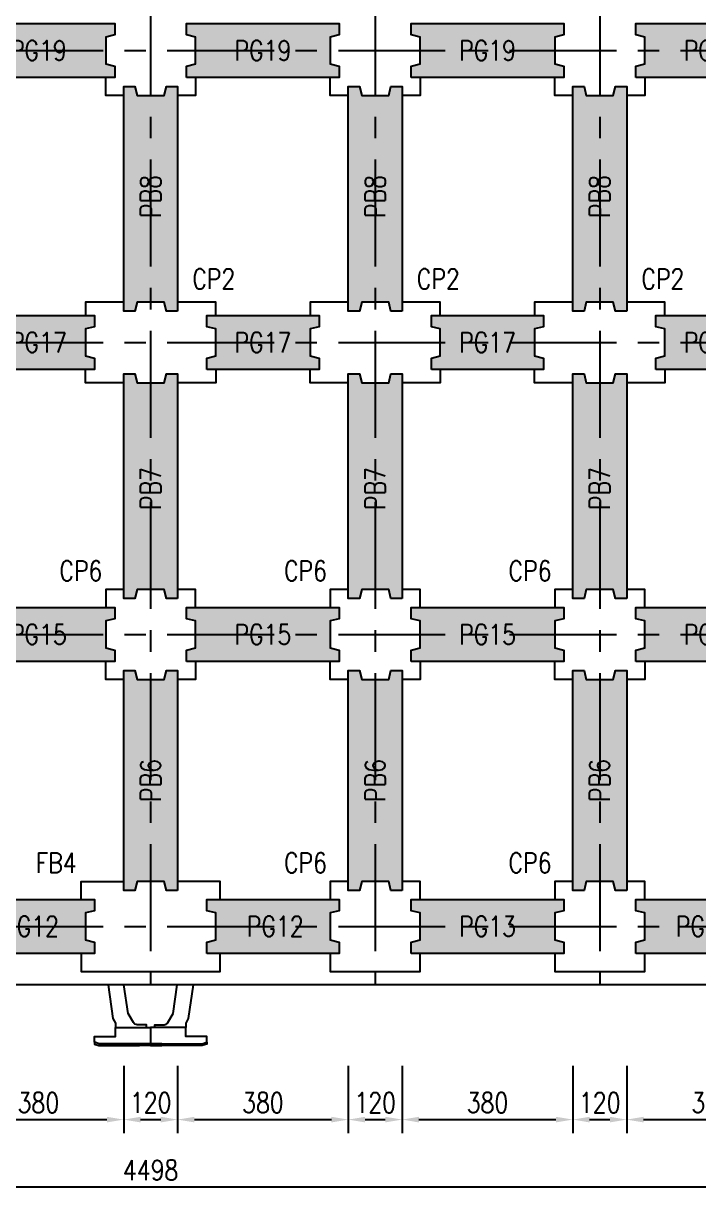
# Model space of a CAD drawing. Extents: x -3697 to 31808, y -9561 to -1274.
# Drawn here: x 28802 to 30305, y -6285 to -3665 of the extents above; entities that cross this region are included whole.
import ezdxf
from ezdxf.enums import TextEntityAlignment as Align

# ---------------------------------------------------------------- set-up
doc = ezdxf.new("R2010")
doc.units = 0
doc.header["$LTSCALE"] = 0.05
doc.linetypes.add('CENTER', pattern=[50.8, 31.75, -6.35, 6.35, -6.35])
doc.linetypes.add('DASHED', pattern=[19.05, 12.7, -6.35])
doc.layers.get('0').update_dxf_attribs({"linetype": 'CONTINUOUS'})
doc.layers.get('Defpoints').update_dxf_attribs({"linetype": 'CONTINUOUS'})
for name, color, linetype in [('HB_0', 7, 'CONTINUOUS'), ('HB_DIM', 1, 'CONTINUOUS'), ('場鑄梁', 4, 'CONTINUOUS'), ('場鑄梁_虛線', 4, 'CONTINUOUS'), ('底圖', 7, 'CONTINUOUS'), ('防舷材', 7, 'CONTINUOUS'), ('預鑄梁', 7, 'CONTINUOUS'), ('預鑄梁_HATCH', 253, 'CONTINUOUS'), ('預鑄梁_TXT', 2, 'CONTINUOUS'), ('預鑄梁_外緣', 7, 'CONTINUOUS'), ('預鑄樁帽', 6, 'CONTINUOUS'), ('預鑄樁帽_TXT', 2, 'CONTINUOUS')]:
    doc.layers.add(name, color=color, linetype=linetype)
doc.layers.get('預鑄樁帽').off()
doc.styles.get("Standard").update_dxf_attribs({"font": 'ROMANS.shx', "width": 0.8, "bigfont": 'lchinap.shx'})
doc.styles.add('結構平面-V3$0$STANDARD', font='ROMANS', dxfattribs={"width": 0.8, "bigfont": 'LCHINA.shx'})
doc.dimstyles.new('150cm', dxfattribs={"dimscale": 15, "dimtxt": 3, "dimasz": 2.5, "dimexe": 2, "dimexo": 2, "dimgap": 1, "dimtad": 1, "dimdsep": 46, "dimtxsty": 'Standard', "dimcen": 0, "dimclrt": 2, "dimadec": 0, "dimazin": 0, "dimtfac": 1, "dimtix": 1, "dimtmove": 2, "dimatfit": 3, "dimfxl": 0, "dimtolj": 1, "dimtzin": 0, "dimarcsym": 0})

# ---------------------------------------------------------------- blocks, each defined once
blk = doc.blocks.new('*D228')
at = {"layer": 'Defpoints', "color": 0}
for p in [(28645.1, -5955.3), (29025.1, -5955.3), (29025.1, -6105.3)]:
    blk.add_point(p, dxfattribs=at)
at = {"layer": 'HB_DIM', "color": 0, "lineweight": -2}
for p, q in [((28645.1, -5985.3), (28645.1, -6135.3)), ((29025.1, -5985.3), (29025.1, -6135.3)), ((28682.6, -6105.3), (28987.6, -6105.3))]:
    blk.add_line(p, q, dxfattribs=at)
at = {"layer": 'HB_DIM', "color": 0}
for points in [[(28682.6, -6099.1), (28682.6, -6111.6), (28645.1, -6105.3)], [(28987.6, -6099.1), (28987.6, -6111.6), (29025.1, -6105.3)]]:
    blk.add_solid(points, dxfattribs=at)
at = {"layer": 'HB_DIM', "color": 2, "insert": (28835.1, -6067.8), "char_height": 45, "attachment_point": 5}
blk.add_mtext('\\A1;380', dxfattribs=at)
blk = doc.blocks.new('*D229')
at = {"layer": 'Defpoints', "color": 0}
for p in [(29025.1, -5955.3), (29145.1, -5955.3), (29145.1, -6105.3)]:
    blk.add_point(p, dxfattribs=at)
at = {"layer": 'HB_DIM', "color": 0, "lineweight": -2}
for p, q in [((29025.1, -5985.3), (29025.1, -6135.3)), ((29145.1, -5985.3), (29145.1, -6135.3)), ((29062.6, -6105.3), (29107.6, -6105.3))]:
    blk.add_line(p, q, dxfattribs=at)
at = {"layer": 'HB_DIM', "color": 0}
for points in [[(29062.6, -6099.1), (29062.6, -6111.6), (29025.1, -6105.3)], [(29107.6, -6099.1), (29107.6, -6111.6), (29145.1, -6105.3)]]:
    blk.add_solid(points, dxfattribs=at)
at = {"layer": 'HB_DIM', "color": 2, "insert": (29085.1, -6067.8), "char_height": 45, "attachment_point": 5}
blk.add_mtext('\\A1;120', dxfattribs=at)
blk = doc.blocks.new('*D230')
at = {"layer": 'Defpoints', "color": 0}
for p in [(29145.1, -5955.3), (29525.1, -5955.3), (29525.1, -6105.3)]:
    blk.add_point(p, dxfattribs=at)
at = {"layer": 'HB_DIM', "color": 0, "lineweight": -2}
for p, q in [((29145.1, -5985.3), (29145.1, -6135.3)), ((29525.1, -5985.3), (29525.1, -6135.3)), ((29182.6, -6105.3), (29487.6, -6105.3))]:
    blk.add_line(p, q, dxfattribs=at)
at = {"layer": 'HB_DIM', "color": 0}
for points in [[(29182.6, -6099.1), (29182.6, -6111.6), (29145.1, -6105.3)], [(29487.6, -6099.1), (29487.6, -6111.6), (29525.1, -6105.3)]]:
    blk.add_solid(points, dxfattribs=at)
at = {"layer": 'HB_DIM', "color": 2, "insert": (29335.1, -6067.8), "char_height": 45, "attachment_point": 5}
blk.add_mtext('\\A1;380', dxfattribs=at)
blk = doc.blocks.new('*D231')
at = {"layer": 'Defpoints', "color": 0}
for p in [(29525.1, -5955.3), (29645.1, -5955.3), (29645.1, -6105.3)]:
    blk.add_point(p, dxfattribs=at)
at = {"layer": 'HB_DIM', "color": 0, "lineweight": -2}
for p, q in [((29525.1, -5985.3), (29525.1, -6135.3)), ((29645.1, -5985.3), (29645.1, -6135.3)), ((29562.6, -6105.3), (29607.6, -6105.3))]:
    blk.add_line(p, q, dxfattribs=at)
at = {"layer": 'HB_DIM', "color": 0}
for points in [[(29562.6, -6099.1), (29562.6, -6111.6), (29525.1, -6105.3)], [(29607.6, -6099.1), (29607.6, -6111.6), (29645.1, -6105.3)]]:
    blk.add_solid(points, dxfattribs=at)
at = {"layer": 'HB_DIM', "color": 2, "insert": (29585.1, -6067.8), "char_height": 45, "attachment_point": 5}
blk.add_mtext('\\A1;120', dxfattribs=at)
blk = doc.blocks.new('*D232')
at = {"layer": 'Defpoints', "color": 0}
for p in [(29645.1, -5955.3), (30025.1, -5955.3), (30025.1, -6105.3)]:
    blk.add_point(p, dxfattribs=at)
at = {"layer": 'HB_DIM', "color": 0, "lineweight": -2}
for p, q in [((29645.1, -5985.3), (29645.1, -6135.3)), ((30025.1, -5985.3), (30025.1, -6135.3)), ((29682.6, -6105.3), (29987.6, -6105.3))]:
    blk.add_line(p, q, dxfattribs=at)
at = {"layer": 'HB_DIM', "color": 0}
for points in [[(29682.6, -6099.1), (29682.6, -6111.6), (29645.1, -6105.3)], [(29987.6, -6099.1), (29987.6, -6111.6), (30025.1, -6105.3)]]:
    blk.add_solid(points, dxfattribs=at)
at = {"layer": 'HB_DIM', "color": 2, "insert": (29835.1, -6067.8), "char_height": 45, "attachment_point": 5}
blk.add_mtext('\\A1;380', dxfattribs=at)
blk = doc.blocks.new('*D233')
at = {"layer": 'Defpoints', "color": 0}
for p in [(30025.1, -5955.3), (30145.1, -5955.3), (30145.1, -6105.3)]:
    blk.add_point(p, dxfattribs=at)
at = {"layer": 'HB_DIM', "color": 0, "lineweight": -2}
for p, q in [((30025.1, -5985.3), (30025.1, -6135.3)), ((30145.1, -5985.3), (30145.1, -6135.3)), ((30062.6, -6105.3), (30107.6, -6105.3))]:
    blk.add_line(p, q, dxfattribs=at)
at = {"layer": 'HB_DIM', "color": 0}
for points in [[(30062.6, -6099.1), (30062.6, -6111.6), (30025.1, -6105.3)], [(30107.6, -6099.1), (30107.6, -6111.6), (30145.1, -6105.3)]]:
    blk.add_solid(points, dxfattribs=at)
at = {"layer": 'HB_DIM', "color": 2, "insert": (30085.1, -6067.8), "char_height": 45, "attachment_point": 5}
blk.add_mtext('\\A1;120', dxfattribs=at)
blk = doc.blocks.new('*D234')
at = {"layer": 'Defpoints', "color": 0}
for p in [(30145.1, -5955.3), (30525.1, -5955.3), (30525.1, -6105.3)]:
    blk.add_point(p, dxfattribs=at)
at = {"layer": 'HB_DIM', "color": 0, "lineweight": -2}
for p, q in [((30145.1, -5985.3), (30145.1, -6135.3)), ((30525.1, -5985.3), (30525.1, -6135.3)), ((30182.6, -6105.3), (30487.6, -6105.3))]:
    blk.add_line(p, q, dxfattribs=at)
at = {"layer": 'HB_DIM', "color": 0}
for points in [[(30182.6, -6099.1), (30182.6, -6111.6), (30145.1, -6105.3)], [(30487.6, -6099.1), (30487.6, -6111.6), (30525.1, -6105.3)]]:
    blk.add_solid(points, dxfattribs=at)
at = {"layer": 'HB_DIM', "color": 2, "insert": (30335.1, -6067.8), "char_height": 45, "attachment_point": 5}
blk.add_mtext('\\A1;380', dxfattribs=at)
blk = doc.blocks.new('*D239')
at = {"layer": 'Defpoints', "color": 0}
for p in [(26836.1, -5805.3), (31334.1, -5805.3), (31334.1, -6255.3)]:
    blk.add_point(p, dxfattribs=at)
at = {"layer": 'HB_DIM', "color": 0, "lineweight": -2}
for p, q in [((26836.1, -5835.3), (26836.1, -6285.3)), ((31334.1, -5835.3), (31334.1, -6285.3)), ((26873.6, -6255.3), (31296.6, -6255.3))]:
    blk.add_line(p, q, dxfattribs=at)
at = {"layer": 'HB_DIM', "color": 0}
for points in [[(26873.6, -6249.1), (26873.6, -6261.6), (26836.1, -6255.3)], [(31296.6, -6249.1), (31296.6, -6261.6), (31334.1, -6255.3)]]:
    blk.add_solid(points, dxfattribs=at)
at = {"layer": 'HB_DIM', "color": 2, "insert": (29085.1, -6217.8), "char_height": 45, "attachment_point": 5}
blk.add_mtext('\\A1;4498', dxfattribs=at)
blk = doc.blocks.new('HP1250-flat-1')
at = {"color": 7, "linetype": 'Continuous'}
for points in [[(-0.947, 1.35), (-0.838, 0.601), (-0.78, 0.5), (-0.78, 0.4)], [(0.947, 1.35), (0.838, 0.601), (0.78, 0.5), (0.78, 0.4)]]:
    blk.add_lwpolyline(points, dxfattribs=at)
for points in [[(-0.09, 0.4), (-0.09, 0.457, 0.414214), (-0.095, 0.462), (-0.298, 0.462, -0.272631), (-0.385, 0.512), (-0.5, 0.715), (-0.594, 1.35)], [(0.09, 0.4), (0.09, 0.457, -0.414214), (0.095, 0.462), (0.298, 0.462, 0.272631), (0.385, 0.512), (0.5, 0.715), (0.594, 1.35)]]:
    blk.add_lwpolyline(points, format="xyb", dxfattribs=at)
for points in [[(0, 0.4), (0, 0.04), (-1.144, 0.04), (-1.25, 0.072), (-1.25, 0.2), (-0.78, 0.2), (-0.78, 0.4)], [(0, 0.4), (0, 0.04), (1.144, 0.04), (1.25, 0.072), (1.25, 0.2), (0.78, 0.2), (0.78, 0.4)], [(-1.15, 0), (-0.75, 0), (-0.75, 0.04), (-1.144, 0.04), (-1.25, 0.072), (-1.25, 0.03)], [(-0.75, 0.04), (-0.75, 0), (-0.25, 0), (-0.25, 0.04)], [(0, 0.04), (0, 0), (-0.25, 0), (-0.25, 0.04)], [(0, 0.04), (0, 0), (0.25, 0), (0.25, 0.04)], [(0.75, 0.04), (0.75, 0), (0.25, 0), (0.25, 0.04)], [(1.15, 0), (0.75, 0), (0.75, 0.04), (1.144, 0.04), (1.25, 0.072), (1.25, 0.03)]]:
    blk.add_lwpolyline(points, close=True, dxfattribs=at)
blk = doc.blocks.new('CP2')
at = {"layer": '預鑄樁帽_TXT', "linetype": 'Continuous', "width": 0.8}
blk.add_text('CP2', height=45, dxfattribs=at).set_placement((-14.5, 241.6), align=Align.MIDDLE)
blk = doc.blocks.new('CP6')
at = {"layer": '預鑄樁帽_TXT', "linetype": 'Continuous', "width": 0.8}
blk.add_text('CP6', height=45, dxfattribs=at).set_placement((-265.3, 251.6), align=Align.MIDDLE)
blk = doc.blocks.new('FB4')
at = {"layer": '預鑄樁帽_TXT', "linetype": 'Continuous', "width": 0.8}
blk.add_text('FB4', height=45, dxfattribs=at).set_placement((-365.3, 241.6), align=Align.MIDDLE)
blk = doc.blocks.new('PB6')
at = {"layer": '預鑄梁_HATCH'}
blk.add_hatch(color=256, dxfattribs=at).paths.add_polyline_path([(-120, 10), (-95, 10), (-90, 30), (-30, 30), (-25, 10), (0, 10), (0, 500), (-25, 500), (-30, 480), (-90, 480), (-95, 500), (-120, 500)])
at = {"layer": '預鑄梁', "linetype": 'DASHED', "ltscale": 50}
blk.add_lwpolyline([(0, 10), (-25, 10), (-30, 30), (-90, 30), (-95, 10), (-120, 10), (-120, 500), (-95, 500), (-90, 480), (-30, 480), (-25, 500), (0, 500), (0, 10)], dxfattribs=at)
at = {"layer": '預鑄梁_外緣'}
blk.add_lwpolyline([(0, 10), (-25, 10), (-30, 30), (-90, 30), (-95, 10), (-120, 10), (-120, 500), (-95, 500), (-90, 480), (-30, 480), (-25, 500), (0, 500), (0, 10)], dxfattribs=at)
at = {"layer": '預鑄梁_TXT', "linetype": 'Continuous', "style": '結構平面-V3$0$STANDARD', "width": 0.8}
blk.add_text('PB6', height=45, rotation=90, dxfattribs=at).set_placement((-60, 255), align=Align.MIDDLE)
blk = doc.blocks.new('PB7')
at = {"layer": '預鑄梁_HATCH'}
blk.add_hatch(color=256, dxfattribs=at).paths.add_polyline_path([(-120, 10), (-95, 10), (-90, 30), (-30, 30), (-25, 10), (0, 10), (0, 510), (-25, 510), (-30, 490), (-90, 490), (-95, 510), (-120, 510)])
at = {"layer": '預鑄梁', "linetype": 'DASHED', "ltscale": 50}
blk.add_lwpolyline([(0, 10), (-25, 10), (-30, 30), (-90, 30), (-95, 10), (-120, 10), (-120, 510), (-95, 510), (-90, 490), (-30, 490), (-25, 510), (0, 510), (0, 10)], dxfattribs=at)
at = {"layer": '預鑄梁_外緣'}
blk.add_lwpolyline([(0, 10), (-25, 10), (-30, 30), (-90, 30), (-95, 10), (-120, 10), (-120, 510), (-95, 510), (-90, 490), (-30, 490), (-25, 510), (0, 510), (0, 10)], dxfattribs=at)
at = {"layer": '預鑄梁_TXT', "linetype": 'Continuous', "style": '結構平面-V3$0$STANDARD', "width": 0.8}
blk.add_text('PB7', height=45, rotation=90, dxfattribs=at).set_placement((-60, 255), align=Align.MIDDLE)
blk = doc.blocks.new('PB8')
at = {"layer": '預鑄梁_HATCH'}
blk.add_hatch(color=256, dxfattribs=at).paths.add_polyline_path([(-95, 500), (-120, 500), (-120, 0), (-95, 0), (-90, 20), (-30, 20), (-25, 0), (0, 0), (0, 500), (-25, 500), (-30, 480), (-90, 480)])
at = {"layer": '預鑄梁', "linetype": 'DASHED', "ltscale": 50}
blk.add_lwpolyline([(0, 0), (-25, 0), (-30, 20), (-90, 20), (-95, 0), (-120, 0), (-120, 500), (-95, 500), (-90, 480), (-30, 480), (-25, 500), (0, 500), (0, 0)], dxfattribs=at)
at = {"layer": '預鑄梁_外緣'}
blk.add_lwpolyline([(0, 0), (-25, 0), (-30, 20), (-90, 20), (-95, 0), (-120, 0), (-120, 500), (-95, 500), (-90, 480), (-30, 480), (-25, 500), (0, 500), (0, 0)], dxfattribs=at)
at = {"layer": '預鑄梁_TXT', "linetype": 'Continuous', "style": '結構平面-V3$0$STANDARD', "width": 0.8}
blk.add_text('PB8', height=45, rotation=90, dxfattribs=at).set_placement((-60, 255), align=Align.MIDDLE)
blk = doc.blocks.new('PG13')
at = {"layer": '預鑄梁_HATCH'}
blk.add_hatch(color=256, dxfattribs=at).paths.add_polyline_path([(350, 0), (350, 25), (330, 30), (330, 90), (350, 95), (350, 120), (10, 120), (10, 95), (30, 90), (30, 30), (10, 25), (10, 0)])
at = {"layer": '預鑄梁', "linetype": 'DASHED', "ltscale": 50}
blk.add_lwpolyline([(10, 0), (10, 25), (30, 30), (30, 90), (10, 95), (10, 120), (350, 120), (350, 95), (330, 90), (330, 30), (350, 25), (350, 0), (10, 0)], dxfattribs=at)
at = {"layer": '預鑄梁_外緣'}
blk.add_lwpolyline([(10, 0), (10, 25), (30, 30), (30, 90), (10, 95), (10, 120), (350, 120), (350, 95), (330, 90), (330, 30), (350, 25), (350, 0), (10, 0)], dxfattribs=at)
at = {"layer": '預鑄梁_TXT', "linetype": 'Continuous', "style": '結構平面-V3$0$STANDARD', "width": 0.8}
blk.add_text('PG13', height=45, rotation=0, dxfattribs=at).set_placement((180, 60), align=Align.MIDDLE)
blk = doc.blocks.new('PG12')
at = {"layer": '預鑄梁_HATCH'}
blk.add_hatch(color=256, dxfattribs=at).paths.add_polyline_path([(295, 0), (295, 25), (275, 30), (275, 90), (295, 95), (295, 120), (0, 120), (0, 95), (20, 90), (20, 30), (0, 25), (0, 0)])
at = {"layer": '預鑄梁', "linetype": 'DASHED', "ltscale": 50}
blk.add_lwpolyline([(0, 0), (0, 25), (20, 30), (20, 90), (0, 95), (0, 120), (295, 120), (295, 95), (275, 90), (275, 30), (295, 25), (295, 0), (0, 0)], dxfattribs=at)
at = {"layer": '預鑄梁_外緣'}
blk.add_lwpolyline([(0, 0), (0, 25), (20, 30), (20, 90), (0, 95), (0, 120), (295, 120), (295, 95), (275, 90), (275, 30), (295, 25), (295, 0), (0, 0)], dxfattribs=at)
at = {"layer": '預鑄梁_TXT', "linetype": 'Continuous', "style": '結構平面-V3$0$STANDARD', "width": 0.8}
blk.add_text('PG12', height=45, rotation=0, dxfattribs=at).set_placement((152.5, 60), align=Align.MIDDLE)
blk = doc.blocks.new('PG15')
at = {"layer": '預鑄梁_HATCH'}
blk.add_hatch(color=256, dxfattribs=at).paths.add_polyline_path([(10, 25), (10, 0), (350, 0), (350, 25), (330, 30), (330, 90), (350, 95), (350, 120), (10, 120), (10, 95), (30, 90), (30, 30)])
at = {"layer": '預鑄梁', "linetype": 'DASHED', "ltscale": 50}
blk.add_lwpolyline([(10, 0), (10, 25), (30, 30), (30, 90), (10, 95), (10, 120), (350, 120), (350, 95), (330, 90), (330, 30), (350, 25), (350, 0), (10, 0)], dxfattribs=at)
at = {"layer": '預鑄梁_外緣'}
blk.add_lwpolyline([(10, 0), (10, 25), (30, 30), (30, 90), (10, 95), (10, 120), (350, 120), (350, 95), (330, 90), (330, 30), (350, 25), (350, 0), (10, 0)], dxfattribs=at)
at = {"layer": '預鑄梁_TXT', "linetype": 'Continuous', "style": '結構平面-V3$0$STANDARD', "width": 0.8}
blk.add_text('PG15', height=45, rotation=0, dxfattribs=at).set_placement((180, 60), align=Align.MIDDLE)
blk = doc.blocks.new('PG17')
at = {"layer": '預鑄梁_HATCH'}
blk.add_hatch(color=256, dxfattribs=at).paths.add_polyline_path([(250, 0), (250, 25), (230, 30), (230, 90), (250, 95), (250, 120), (0, 120), (0, 95), (20, 90), (20, 30), (0, 25), (0, 0)])
at = {"layer": '預鑄梁', "linetype": 'DASHED', "ltscale": 50}
blk.add_lwpolyline([(0, 0), (0, 25), (20, 30), (20, 90), (0, 95), (0, 120), (250, 120), (250, 95), (230, 90), (230, 30), (250, 25), (250, 0), (0, 0)], dxfattribs=at)
at = {"layer": '預鑄梁_外緣'}
blk.add_lwpolyline([(0, 0), (0, 25), (20, 30), (20, 90), (0, 95), (0, 120), (250, 120), (250, 95), (230, 90), (230, 30), (250, 25), (250, 0), (0, 0)], dxfattribs=at)
at = {"layer": '預鑄梁_TXT', "linetype": 'Continuous', "style": '結構平面-V3$0$STANDARD', "width": 0.8}
blk.add_text('PG17', height=45, rotation=0, dxfattribs=at).set_placement((125, 60), align=Align.MIDDLE)
blk = doc.blocks.new('PG19')
at = {"layer": '預鑄梁_HATCH'}
blk.add_hatch(color=256, dxfattribs=at).paths.add_polyline_path([(10, 25), (10, 0), (350, 0), (350, 25), (330, 30), (330, 90), (350, 95), (350, 120), (10, 120), (10, 95), (30, 90), (30, 30)])
at = {"layer": '預鑄梁', "linetype": 'DASHED', "ltscale": 50}
blk.add_lwpolyline([(10, 0), (10, 25), (30, 30), (30, 90), (10, 95), (10, 120), (350, 120), (350, 95), (330, 90), (330, 30), (350, 25), (350, 0), (10, 0)], dxfattribs=at)
at = {"layer": '預鑄梁_外緣'}
blk.add_lwpolyline([(10, 0), (10, 25), (30, 30), (30, 90), (10, 95), (10, 120), (350, 120), (350, 95), (330, 90), (330, 30), (350, 25), (350, 0), (10, 0)], dxfattribs=at)
at = {"layer": '預鑄梁_TXT', "linetype": 'Continuous', "style": '結構平面-V3$0$STANDARD', "width": 0.8}
blk.add_text('PG19', height=45, rotation=0, dxfattribs=at).set_placement((180, 60), align=Align.MIDDLE)
blk = doc.blocks.new('碼頭結構總配置圖')
at = {"layer": '場鑄梁'}
for points in [[(29025.1, -3825.3), (28985.1, -3825.3), (28985.1, -3785.3)], [(29185.1, -3785.3), (29185.1, -3825.3), (29145.1, -3825.3)], [(29525.1, -3825.3), (29485.1, -3825.3), (29485.1, -3785.3)], [(29685.1, -3785.3), (29685.1, -3825.3), (29645.1, -3825.3)], [(30025.1, -3825.3), (29985.1, -3825.3), (29985.1, -3785.3)], [(30185.1, -3785.3), (30185.1, -3825.3), (30145.1, -3825.3)], [(29025.1, -4285.3), (28940.1, -4285.3), (28940.1, -4315.3)], [(29230.1, -4315.3), (29230.1, -4285.3), (29145.1, -4285.3)], [(29525.1, -4285.3), (29440.1, -4285.3), (29440.1, -4315.3)], [(29730.1, -4315.3), (29730.1, -4285.3), (29645.1, -4285.3)], [(30025.1, -4285.3), (29940.1, -4285.3), (29940.1, -4315.3)], [(30230.1, -4315.3), (30230.1, -4285.3), (30145.1, -4285.3)], [(29025.1, -4465.3), (28940.1, -4465.3), (28940.1, -4435.3)], [(29230.1, -4435.3), (29230.1, -4465.3), (29145.1, -4465.3)], [(29525.1, -4465.3), (29440.1, -4465.3), (29440.1, -4435.3)], [(29730.1, -4435.3), (29730.1, -4465.3), (29645.1, -4465.3)], [(30025.1, -4465.3), (29940.1, -4465.3), (29940.1, -4435.3)], [(30230.1, -4435.3), (30230.1, -4465.3), (30145.1, -4465.3)], [(29025.1, -4925.3), (28985.1, -4925.3), (28985.1, -4965.3)], [(29185.1, -4965.3), (29185.1, -4925.3), (29145.1, -4925.3)], [(29525.1, -4925.3), (29485.1, -4925.3), (29485.1, -4965.3)], [(29685.1, -4965.3), (29685.1, -4925.3), (29645.1, -4925.3)], [(30025.1, -4925.3), (29985.1, -4925.3), (29985.1, -4965.3)], [(30185.1, -4965.3), (30185.1, -4925.3), (30145.1, -4925.3)], [(29025.1, -5125.3), (28985.1, -5125.3), (28985.1, -5085.3)], [(29185.1, -5085.3), (29185.1, -5125.3), (29145.1, -5125.3)], [(29525.1, -5125.3), (29485.1, -5125.3), (29485.1, -5085.3)], [(29685.1, -5085.3), (29685.1, -5125.3), (29645.1, -5125.3)], [(30025.1, -5125.3), (29985.1, -5125.3), (29985.1, -5085.3)], [(30185.1, -5085.3), (30185.1, -5125.3), (30145.1, -5125.3)], [(28930.1, -5615.3), (28930.1, -5575.3), (29025.1, -5575.3)], [(29240.1, -5615.3), (29240.1, -5575.3), (29145.1, -5575.3)], [(29525.1, -5575.3), (29485.1, -5575.3), (29485.1, -5615.3)], [(29685.1, -5615.3), (29685.1, -5575.3), (29645.1, -5575.3)], [(30025.1, -5575.3), (29985.1, -5575.3), (29985.1, -5615.3)], [(30185.1, -5615.3), (30185.1, -5575.3), (30145.1, -5575.3)], [(28930.1, -5735.3), (28930.1, -5775.3), (29240.1, -5775.3), (29240.1, -5735.3)], [(29485.1, -5735.3), (29485.1, -5775.3), (29685.1, -5775.3), (29685.1, -5735.3)], [(29985.1, -5735.3), (29985.1, -5775.3), (30185.1, -5775.3), (30185.1, -5735.3)]]:
    blk.add_lwpolyline(points, dxfattribs=at)
at = {"layer": '場鑄梁_虛線', "linetype": 'DASHED', "ltscale": 50}
for points in [[(29025.1, -3825.3), (28985.1, -3825.3), (28985.1, -3785.3)], [(29185.1, -3785.3), (29185.1, -3825.3), (29145.1, -3825.3)], [(29525.1, -3825.3), (29485.1, -3825.3), (29485.1, -3785.3)], [(29685.1, -3785.3), (29685.1, -3825.3), (29645.1, -3825.3)], [(30025.1, -3825.3), (29985.1, -3825.3), (29985.1, -3785.3)], [(30185.1, -3785.3), (30185.1, -3825.3), (30145.1, -3825.3)], [(29025.1, -4285.3), (28940.1, -4285.3), (28940.1, -4315.3)], [(29230.1, -4315.3), (29230.1, -4285.3), (29145.1, -4285.3)], [(29525.1, -4285.3), (29440.1, -4285.3), (29440.1, -4315.3)], [(29730.1, -4315.3), (29730.1, -4285.3), (29645.1, -4285.3)], [(30025.1, -4285.3), (29940.1, -4285.3), (29940.1, -4315.3)], [(30230.1, -4315.3), (30230.1, -4285.3), (30145.1, -4285.3)], [(29025.1, -4465.3), (28940.1, -4465.3), (28940.1, -4435.3)], [(29230.1, -4435.3), (29230.1, -4465.3), (29145.1, -4465.3)], [(29525.1, -4465.3), (29440.1, -4465.3), (29440.1, -4435.3)], [(29730.1, -4435.3), (29730.1, -4465.3), (29645.1, -4465.3)], [(30025.1, -4465.3), (29940.1, -4465.3), (29940.1, -4435.3)], [(30230.1, -4435.3), (30230.1, -4465.3), (30145.1, -4465.3)], [(29025.1, -4925.3), (28985.1, -4925.3), (28985.1, -4965.3)], [(29185.1, -4965.3), (29185.1, -4925.3), (29145.1, -4925.3)], [(29525.1, -4925.3), (29485.1, -4925.3), (29485.1, -4965.3)], [(29685.1, -4965.3), (29685.1, -4925.3), (29645.1, -4925.3)], [(30025.1, -4925.3), (29985.1, -4925.3), (29985.1, -4965.3)], [(30185.1, -4965.3), (30185.1, -4925.3), (30145.1, -4925.3)], [(29025.1, -5125.3), (28985.1, -5125.3), (28985.1, -5085.3)], [(29185.1, -5085.3), (29185.1, -5125.3), (29145.1, -5125.3)], [(29525.1, -5125.3), (29485.1, -5125.3), (29485.1, -5085.3)], [(29685.1, -5085.3), (29685.1, -5125.3), (29645.1, -5125.3)], [(30025.1, -5125.3), (29985.1, -5125.3), (29985.1, -5085.3)], [(30185.1, -5085.3), (30185.1, -5125.3), (30145.1, -5125.3)], [(28930.1, -5615.3), (28930.1, -5575.3), (29025.1, -5575.3)], [(29240.1, -5615.3), (29240.1, -5575.3), (29145.1, -5575.3)], [(29525.1, -5575.3), (29485.1, -5575.3), (29485.1, -5615.3)], [(29685.1, -5615.3), (29685.1, -5575.3), (29645.1, -5575.3)], [(30025.1, -5575.3), (29985.1, -5575.3), (29985.1, -5615.3)], [(30185.1, -5615.3), (30185.1, -5575.3), (30145.1, -5575.3)], [(28930.1, -5735.3), (28930.1, -5775.3), (29240.1, -5775.3), (29240.1, -5735.3)], [(29485.1, -5735.3), (29485.1, -5775.3), (29685.1, -5775.3), (29685.1, -5735.3)], [(29985.1, -5735.3), (29985.1, -5775.3), (30185.1, -5775.3), (30185.1, -5735.3)]]:
    blk.add_lwpolyline(points, dxfattribs=at)
at = {"layer": '底圖', "color": 252, "linetype": 'CENTER', "ltscale": 150}
for p, q in [((29085.1, -2825.3), (29085.1, -5805.3)), ((29585.1, -2825.3), (29585.1, -5805.3)), ((30085.1, -2825.3), (30085.1, -5805.3)), ((26836.1, -3725.3), (31335.1, -3725.3)), ((26836.1, -4375.3), (31335.1, -4375.3)), ((26836.1, -5025.3), (31335.1, -5025.3)), ((26836.1, -5675.3), (31335.1, -5675.3))]:
    blk.add_line(p, q, dxfattribs=at)
at = {"layer": '底圖', "color": 4, "linetype": 'Continuous'}
blk.add_lwpolyline([(31334.1, -2825.3), (31334.1, -5805.3), (26836.1, -5805.3), (26836.1, -2825.3), (31334.1, -2825.3)], dxfattribs=at)
at = {"layer": '防舷材', "xscale": 100, "yscale": 100, "zscale": 100}
blk.add_blockref('HP1250-flat-1', (29085.1, -5940.3), dxfattribs=at)
at = {"layer": '預鑄梁'}
for name, p in [('PG19', (28655.1, -3785.3)), ('PG19', (29155.1, -3785.3)), ('PG19', (29655.1, -3785.3)), ('PG19', (30155.1, -3785.3)), ('PB8', (29145.1, -4305.3)), ('PB8', (29645.1, -4305.3)), ('PB8', (30145.1, -4305.3)), ('PG17', (28710.1, -4435.3)), ('PG17', (29210.1, -4435.3)), ('PG17', (29710.1, -4435.3)), ('PG17', (30210.1, -4435.3)), ('PB7', (29145.1, -4955.3)), ('PB7', (29645.1, -4955.3)), ('PB7', (30145.1, -4955.3)), ('PG15', (28655.1, -5085.3)), ('PG15', (29155.1, -5085.3)), ('PG15', (29655.1, -5085.3)), ('PG15', (30155.1, -5085.3)), ('PB6', (29145.1, -5605.3)), ('PB6', (29645.1, -5605.3)), ('PB6', (30145.1, -5605.3)), ('PG12', (28665.1, -5735.3)), ('PG12', (29210.1, -5735.3)), ('PG13', (29655.1, -5735.3)), ('PG12', (30165.1, -5735.3))]:
    blk.add_blockref(name, p, dxfattribs=at)
at = {"layer": '預鑄樁帽'}
for name, p in [('CP2', (29240.1, -4475.3)), ('CP2', (29740.1, -4475.3)), ('CP2', (30240.1, -4475.3)), ('CP6', (29195.1, -5135.3)), ('CP6', (29695.1, -5135.3)), ('CP6', (30195.1, -5135.3)), ('FB4', (29240.1, -5775.3)), ('CP6', (29695.1, -5785.3)), ('CP6', (30195.1, -5785.3))]:
    blk.add_blockref(name, p, dxfattribs=at)

msp = doc.modelspace()

# ---------------------------------------------------------------- block references
at = {"layer": 'HB_0'}
msp.add_blockref('碼頭結構總配置圖', (0, 0), dxfattribs=at)

# ---------------------------------------------------------------- dimensions: what is measured, and where the dimension line sits
at = {"layer": 'HB_DIM'}
for base, p1, p2, picture, middle in [((31334.062, -6255.327), (26836.062, -5805.327), (31334.062, -5805.327), '*D239', (29085.062, -6217.827)), ((29025.062, -6105.327), (28645.062, -5955.327), (29025.062, -5955.327), '*D228', (28835.062, -6067.827)), ((29145.062, -6105.327), (29025.062, -5955.327), (29145.062, -5955.327), '*D229', (29085.062, -6067.827)), ((29525.062, -6105.327), (29145.062, -5955.327), (29525.062, -5955.327), '*D230', (29335.062, -6067.827)), ((29645.062, -6105.327), (29525.062, -5955.327), (29645.062, -5955.327), '*D231', (29585.062, -6067.827)), ((30025.062, -6105.327), (29645.062, -5955.327), (30025.062, -5955.327), '*D232', (29835.062, -6067.827)), ((30145.062, -6105.327), (30025.062, -5955.327), (30145.062, -5955.327), '*D233', (30085.062, -6067.827)), ((30525.062, -6105.327), (30145.062, -5955.327), (30525.062, -5955.327), '*D234', (30335.062, -6067.827))]:
    dim = msp.add_linear_dim(base=base, p1=p1, p2=p2, dimstyle='150cm', dxfattribs=at)
    dim.commit()
    dim.dimension.update_dxf_attribs({"geometry": picture, "text_midpoint": middle})

doc.saveas('drawing.dxf')
